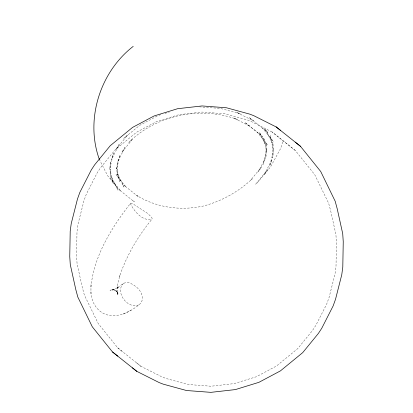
<?xml version="1.0" encoding="UTF-8"?>
<svg xmlns="http://www.w3.org/2000/svg" width="413" height="413" viewBox="0 0 413 413"><rect width="100%" height="100%" fill="white"/><g stroke="black" fill="none" stroke-linecap="round" stroke-linejoin="round"><path stroke-width="0.31" stroke-dasharray="2.06 1.55" d="M90.948 287.04C93.973 255.714 111.598 227.666 130.513 203.33L130.967 203.139L133.084 203.939L147.704 213.449L151.721 217.434L152.134 218.374L151.927 219.184C137.947 236.329 126.357 255.699 119.465 276.793L119.935 275.192L118.097 282.27L117.173 288.532L117.173 286.328L117.178 293.824L117.178 291.433L118.077 295.476L117.478 293.013L116.342 290.726L118.025 293.457L116.368 291.418L114.308 289.766L116.734 291.299L114.37 290.122L111.825 289.477L115.02 289.833L112.475 289.756L109.992 290.251L114.05 289.337L111.887 290.344L118.696 287.164L116.698 288.088C120.673 286.085 124.163 281.072 129.202 282.812C132.428 284.02 135.371 285.992 137.89 288.336C142.057 292.311 144.767 300.638 139.274 304.629C130.121 311.98 117.808 318.315 105.836 314.489C96.363 310.999 90.845 300.989 90.958 291.211M130.513 203.33L130.493 203.908C134.524 211.606 141.638 220.351 151.199 219.716L151.927 219.184M282.678 141.86L280.69 148.37L270.546 166.919L257.118 182.98L255.73 184.152L267.583 169.635L264.217 174.776L272.053 159.408L269.668 166.041L273.643 150.378L272.616 157.967L272.89 142.459L273.411 150.368L270.112 135.412L272.146 143.006L265.358 128.975L268.672 135.655L273.308 141.499L262.611 128.226L267.882 132.387L248.977 117.338L253.427 120.844L236.499 112.336L240.562 113.911L220.547 108.443L199.546 106.864M123.472 283.37C114.427 292.043 128.045 310.184 139.274 304.629M157.131 116.079L139.764 125.309L123.823 138.283L127.622 135.072L115.774 149.583L119.14 144.447L111.303 159.816L113.689 153.177L109.713 168.845L110.736 161.256L110.462 176.764L109.946 168.85L113.245 183.811L111.205 176.217L117.999 190.248L114.68 183.568L110.044 177.724L120.746 190.997L118.959 189.588L107.623 175.69L99.688 160.115M123.141 314.04L131.107 310.323M158.866 115.294L161.318 114.54M164.994 113.405L169.284 112.083M272.043 131.959L250.949 121.355L246.886 119.78L224.971 113.797L201.978 112.068L178.912 114.675L156.77 121.505L136.533 132.258L115.279 149.682L100.514 167.771L97.153 172.908L86.327 194.136L83.942 200.775L78.021 224.104L76.994 231.688L76.565 255.869L77.086 263.778L82.316 287.463L84.355 295.058L98.263 323.611L117.679 347.792L140.957 366.336L162.051 376.935L166.114 378.509L188.029 384.498L211.022 386.227L234.088 383.62L256.23 376.79L276.467 366.037L297.721 348.613L312.486 330.524L315.847 325.387L326.673 304.159L329.058 297.52L334.979 274.191L336.006 266.602L336.435 242.426L335.914 234.517L330.684 210.831L328.645 203.237L314.737 174.678L295.321 150.502L272.043 131.959L295.321 150.502M249.323 125.877L233.619 117.984L237.681 119.558C200.728 105.888 157.126 114.742 128.83 142.284L132.63 139.067L121.644 152.531L125.005 147.395L117.772 161.581L120.157 154.947L116.502 169.351L117.524 161.767L117.277 175.995L116.755 168.081L119.78 181.792L117.741 174.198L123.972 187.074L120.658 180.393L116.022 174.549L125.898 186.8L123.688 185.055L138.484 196.851L136.718 195.463C156.553 207.724 180.858 211.002 203.501 205.994C221.698 201.172 238.394 191.797 252.147 178.948L250.722 180.151L261.713 166.687L258.347 171.829L265.585 157.637L263.2 164.276L266.855 149.867L265.827 157.456L266.08 143.228L266.602 151.137L263.571 137.426L265.611 145.025L259.379 132.15L262.699 138.83L267.335 144.674L257.454 132.418L244.873 122.367L262.725 136.579L257.454 132.418M132.976 200.78L134.375 201.885L118.959 189.588M117.679 347.792L122.95 351.953M136.507 362.831L140.957 366.336M90.953 284.836L90.953 293.602"/><path stroke-width="0.62" d="M133.223 46.38C99.946 72.115 84.928 119.703 99.404 159.557M276.147 126.925L253.825 115.707L249.767 114.138L226.5 107.778L202.086 105.945L177.595 108.712L154.09 115.965L132.604 127.385L110.271 145.681L94.649 164.823L91.283 169.96L79.859 192.37L77.474 199.009L71.232 223.593L70.205 231.182L69.756 256.638L70.277 264.547L75.78 289.477L77.82 297.071L92.29 326.786L112.527 351.984L136.853 371.364L159.175 382.583L163.233 384.157L186.5 390.517L210.914 392.35L235.405 389.583L258.91 382.33L280.396 370.91L302.729 352.614L318.351 333.472L321.717 328.335L333.141 305.925L335.526 299.286L341.768 274.702L342.795 267.113L343.244 241.657L342.723 233.743L337.22 208.813L335.18 201.219L320.71 171.503L300.473 146.305L276.147 126.925L280.597 130.436M295.202 142.144L300.473 146.305M112.527 351.984L117.798 356.151M132.403 367.859L136.853 371.364"/></g></svg>
